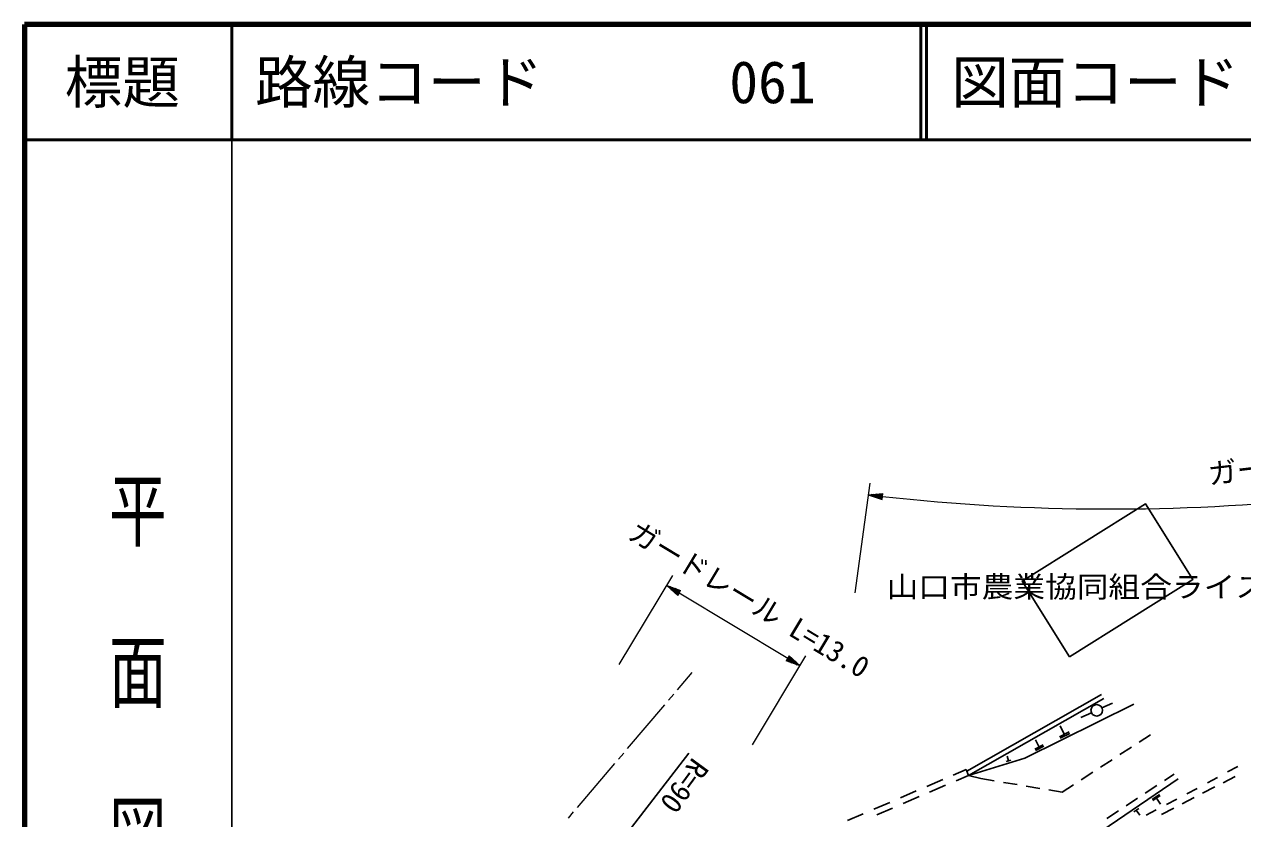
# Model space of a CAD drawing. Units: millimetres, scale not verified. Extents: x 40000 to 680000, y 20000 to 380000.
# Drawn here: x 40000 to 145661, y 311148 to 380000 of the extents above; entities that cross this region are included whole.
import ezdxf
from ezdxf.enums import TextEntityAlignment as Align

# ---------------------------------------------------------------- set-up
doc = ezdxf.new("R2010")
doc.units = ezdxf.units.MM
doc.header["$LTSCALE"] = 1000
for name, color, linetype, lineweight in [('M-BGD', 7, 'Continuous', 25), ('M-BMK-HTXT', 7, 'Continuous', 13), ('M-BMK-SRVR', 3, 'Continuous', 25), ('M-STR-HTXT', 7, 'Continuous', 13), ('M-TTL', 2, 'Continuous', 140), ('M-TTL-BAND', 7, 'Continuous', 25), ('M-TTL-LINE', 7, 'Continuous', 50), ('S-BGD', 7, 'Continuous', 25)]:
    doc.layers.add(name, color=color, linetype=linetype, lineweight=lineweight)
doc.layers.add('M-TTL-TXT', color=7, linetype='Continuous')
doc.styles.add('@ＭＳ ゴシック', font='')
doc.styles.add('ＭＳ ゴシック', font='')
doc.styles.get('@ＭＳ ゴシック').set_extended_font_data('@MS Gothic')
doc.styles.get('ＭＳ ゴシック').set_extended_font_data('MS Gothic')

msp = doc.modelspace()

# ---------------------------------------------------------------- linework, layer by layer
at = {"layer": 'M-BGD'}
for p, q in [((130194, 318457), (129836, 319179)), ((130619, 318667), (129769, 318246)), ((130682, 318540), (129833, 318119)), ((128373, 317531), (127647, 317171)), ((128427, 317422), (127701, 317063)), ((128010, 317351), (127704, 317968)), ((125554, 316219), (125145, 316094)), ((125350, 316156), (125225, 316566)), ((145238, 315673), (144359, 315195)), ((143481, 314716), (142603, 314238)), ((137807, 312810), (138438, 313239)), ((137871, 312715), (138502, 313144)), ((138187, 312930), (138551, 312393)), ((139948, 312842), (139061, 312380)), ((141722, 313766), (140835, 313304)), ((136218, 311731), (136660, 312031)), ((136439, 311881), (136740, 311439)), ((138174, 311918), (137287, 311456))]:
    msp.add_line(p, q, dxfattribs=at)
msp.add_lwpolyline([(130654, 325181), (141346, 331891), (137231, 338450), (126539, 331740)], close=True, dxfattribs=at)
at = {"layer": 'M-BMK-HTXT'}
for p, q in [((96645, 322316), (97921, 323815)), ((95867, 321403), (96321, 321936)), ((92302, 317214), (95543, 321022)), ((91525, 316300), (91978, 316833)), ((87960, 312112), (91201, 315920)), ((87182, 311198), (87636, 311731))]:
    msp.add_line(p, q, dxfattribs=at)
at = {"layer": 'M-BMK-SRVR'}
msp.add_line((78844, 292480), (97628, 316822), dxfattribs=at)
at = {"layer": 'M-STR-HTXT'}
for p, q in [((112051, 330716), (113364, 340234)), ((113176, 339221), (114447, 339323)), ((113176, 339221), (114388, 338827)), ((113176, 339221), (114418, 339075)), ((114423, 339125), (113430, 339241)), ((113684, 339262), (114429, 339174)), ((114435, 339224), (113938, 339282)), ((114193, 339303), (114441, 339274)), ((114388, 338827), (114447, 339323)), ((114412, 339025), (113418, 339142)), ((113661, 339063), (114406, 338976)), ((114400, 338926), (113903, 338984)), ((114146, 338906), (114394, 338876)), ((91592, 324509), (96236, 332218)), ((95720, 331361), (96662, 330502)), ((95720, 331361), (96920, 330930)), ((95720, 331361), (96791, 330716)), ((96765, 330673), (95909, 331189)), ((96817, 330759), (95960, 331275)), ((96097, 331017), (96739, 330630)), ((96200, 331189), (96843, 330802)), ((96714, 330587), (96285, 330845)), ((96869, 330844), (96440, 331102)), ((96662, 330502), (96920, 330930)), ((96680, 331016), (96894, 330887)), ((96474, 330674), (96688, 330545)), ((96791, 330716), (106203, 325046)), ((103145, 317548), (107789, 325257)), ((106332, 325260), (106074, 324831)), ((107273, 324400), (106074, 324831)), ((106314, 324745), (106100, 324874)), ((106125, 324917), (106554, 324659)), ((106794, 324573), (106151, 324960)), ((106177, 325003), (107033, 324487)), ((107273, 324400), (106203, 325046)), ((106229, 325088), (107085, 324572)), ((106897, 324744), (106254, 325131)), ((106280, 325174), (106708, 324916)), ((106520, 325088), (106306, 325217)), ((107273, 324400), (106332, 325260))]:
    msp.add_line(p, q, dxfattribs=at)
msp.add_arc((134193, 518178), 180188, 263.69913, 275.94161, dxfattribs=at)
at = {"layer": 'M-TTL'}
for p, q in [((40000, 380000), (40000, 20000)), ((680000, 380000), (40000, 380000))]:
    msp.add_line(p, q, dxfattribs=at)
at = {"layer": 'M-TTL-BAND'}
msp.add_line((58000, 370000), (58000, 20000), dxfattribs=at)
at = {"layer": 'M-TTL-LINE'}
for p, q in [((58000, 380000), (58000, 370000)), ((117750, 380000), (117750, 370000)), ((118250, 380000), (118250, 370000)), ((40000, 370000), (680000, 370000))]:
    msp.add_line(p, q, dxfattribs=at)
at = {"layer": 'S-BGD'}
for p, q in [((121729, 315265), (133410, 321898)), ((121888, 314895), (133608, 321551)), ((132551, 320328), (131642, 319911)), ((133459, 320746), (134367, 321165)), ((137675, 318420), (136699, 317785)), ((136028, 317348), (135023, 316694)), ((134352, 316258), (133346, 315603)), ((121671, 315400), (120568, 314927)), ((121888, 314895), (120814, 314434)), ((121671, 315400), (121888, 314895)), ((122962, 314620), (121888, 314895)), ((132676, 315167), (131670, 314512)), ((138891, 314450), (139715, 314993)), ((119649, 314532), (118271, 313940)), ((119895, 314039), (118516, 313447)), ((124125, 314425), (122962, 314620)), ((126098, 314096), (124915, 314294)), ((128071, 313766), (126887, 313964)), ((129424, 307360), (140067, 314587)), ((130999, 314076), (130023, 313440)), ((137220, 313350), (138223, 314010)), ((143248, 313891), (142181, 313342)), ((145026, 314806), (143959, 314257)), ((117352, 313546), (115974, 312954)), ((117598, 313053), (116219, 312461)), ((130023, 313440), (128860, 313635)), ((135550, 312250), (136552, 312910)), ((141470, 312976), (140403, 312427)), ((115055, 312559), (113677, 311968)), ((115300, 312066), (113922, 311474)), ((133879, 311151), (134882, 311811)), ((139691, 312061), (138624, 311512)), ((112758, 311573), (111380, 310981))]:
    msp.add_line(p, q, dxfattribs=at)
msp.add_lwpolyline([(136220, 321060), (126775, 316381), (121888, 314895)], dxfattribs=at)
msp.add_circle((133005, 320537), 500, dxfattribs=at)

# ---------------------------------------------------------------- texts
at = {"layer": 'M-BGD', "style": 'ＭＳ ゴシック', "width": 1.1}
msp.add_text('山口市農業協同組合ライスセンター', height=1833, dxfattribs=at).set_placement((136777, 329778), align=Align.BOTTOM_CENTER)
at = {"layer": 'M-BMK-SRVR', "style": 'ＭＳ ゴシック'}
msp.add_text('R=90', height=1833, rotation=233.82, dxfattribs=at).set_placement((98722, 315996), align=Align.MIDDLE_LEFT)
at = {"layer": 'M-STR-HTXT', "style": 'ＭＳ ゴシック'}
for s, rotation, p in [('ガードパイプ  L=96.3', 6.753, (155240, 341031)), ('ガードレール L=13.0', 328.932, (102116, 328909))]:
    msp.add_text(s, height=1833, rotation=rotation, dxfattribs=at).set_placement(p, align=Align.BOTTOM_CENTER)
at = {"layer": 'M-TTL-BAND', "style": '@ＭＳ ゴシック', "width": 1.4}
msp.add_text('平  面  図', height=3666, rotation=270, dxfattribs=at).set_placement((49777, 306475), align=Align.MIDDLE_RIGHT)
at = {"layer": 'M-TTL-TXT', "style": 'ＭＳ ゴシック'}
msp.add_text('標題', height=3666, dxfattribs=at).set_placement((48500, 375000), align=Align.MIDDLE_CENTER)
for s, p in [('路線コード', (60000, 375000)), ('061', (101142, 375000)), ('図面コード', (120380, 375000))]:
    msp.add_text(s, height=3666, dxfattribs=at).set_placement(p, align=Align.MIDDLE_LEFT)

doc.saveas('drawing.dxf')
